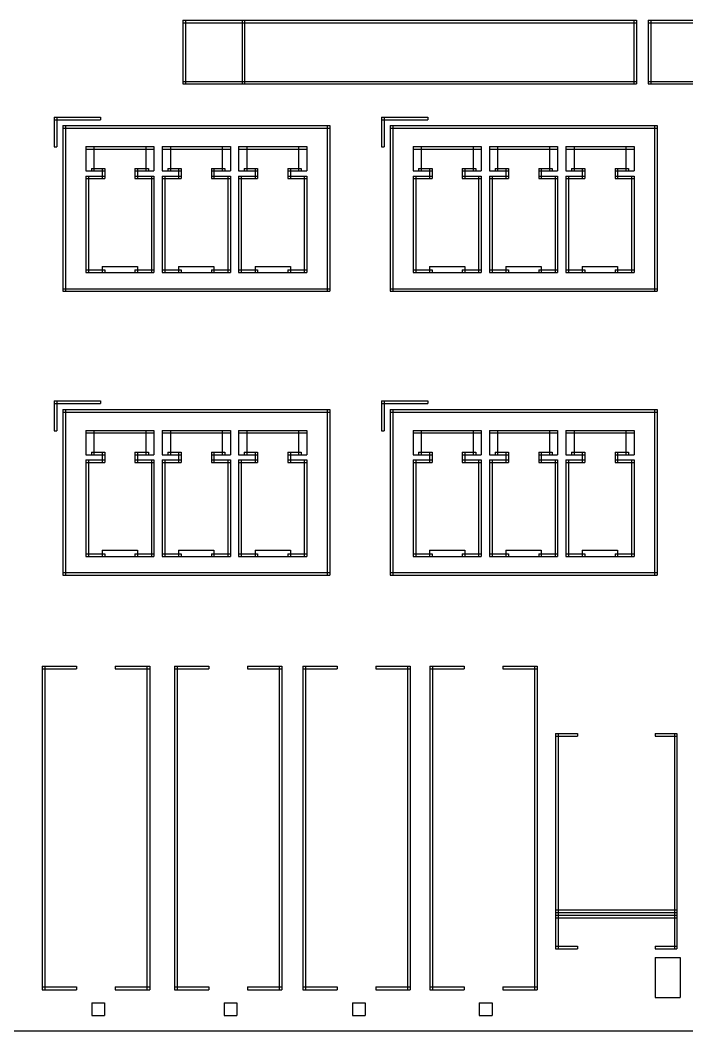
# Model space of a CAD drawing. Header units: metres. Extents: x 0 to 5834, y -4040 to 50.
# Drawn here: x 2919 to 4121, y -4040 to -2218 of the extents above; entities that cross this region are included whole.
import ezdxf

# ---------------------------------------------------------------- set-up
doc = ezdxf.new("R2010")
doc.units = ezdxf.units.M

msp = doc.modelspace()

# ---------------------------------------------------------------- linework, layer by layer
msp.add_line((0, -4039.968504), (5833.913386, -4039.968504))
at = {"layer": '1'}
for p, q in [((3212.267717, -2217.637795), (4030.377953, -2217.637795)), ((3212.267717, -2217.637795), (3212.267717, -2222.362205)), ((3212.267717, -2217.637795), (3216.992126, -2217.637795)), ((3212.267717, -2217.637795), (3212.267717, -2332.598425)), ((3212.267717, -2222.362205), (4030.377953, -2222.362205)), ((3216.992126, -2217.637795), (3216.992126, -2332.598425)), ((3318.96063, -2217.637795), (3323.685039, -2217.637795)), ((3318.96063, -2217.637795), (3318.96063, -2332.598425)), ((3323.685039, -2217.637795), (3323.685039, -2332.598425)), ((4025.653543, -2217.637795), (4030.377953, -2217.637795)), ((4025.653543, -2217.637795), (4025.653543, -2332.598425)), ((4030.377953, -2217.637795), (4030.377953, -2332.598425)), ((4030.377953, -2217.637795), (4030.377953, -2222.362205)), ((4051.889764, -2217.637795), (4056.614173, -2217.637795)), ((4051.889764, -2217.637795), (4051.889764, -2332.598425)), ((4051.889764, -2217.637795), (4870, -2217.637795)), ((4051.889764, -2217.637795), (4051.889764, -2222.362205)), ((4051.889764, -2222.362205), (4870, -2222.362205)), ((4056.614173, -2217.637795), (4056.614173, -2332.598425)), ((3212.267717, -2327.874016), (4030.377953, -2327.874016)), ((3212.267717, -2327.874016), (3212.267717, -2332.598425)), ((4030.377953, -2327.874016), (4030.377953, -2332.598425)), ((4051.889764, -2327.874016), (4870, -2327.874016)), ((4051.889764, -2327.874016), (4051.889764, -2332.598425)), ((3212.267717, -2332.598425), (4030.377953, -2332.598425)), ((3212.267717, -2332.598425), (3216.992126, -2332.598425)), ((3318.96063, -2332.598425), (3323.685039, -2332.598425)), ((4025.653543, -2332.598425), (4030.377953, -2332.598425)), ((4051.889764, -2332.598425), (4870, -2332.598425)), ((4051.889764, -2332.598425), (4056.614173, -2332.598425)), ((2980.133858, -2392.299213), (3063.598425, -2392.299213)), ((2980.133858, -2392.299213), (2980.133858, -2397.023622)), ((2980.133858, -2392.299213), (2984.858268, -2392.299213)), ((2980.133858, -2392.299213), (2980.133858, -2446.23622)), ((2980.133858, -2397.023622), (3063.598425, -2397.023622)), ((2984.858268, -2392.299213), (2984.858268, -2446.23622)), ((3063.598425, -2392.299213), (3063.598425, -2397.023622)), ((3570.685039, -2392.299213), (3575.409449, -2392.299213)), ((3570.685039, -2392.299213), (3570.685039, -2446.23622)), ((3570.685039, -2392.299213), (3654.149606, -2392.299213)), ((3570.685039, -2392.299213), (3570.685039, -2397.023622)), ((3570.685039, -2397.023622), (3654.149606, -2397.023622)), ((3575.409449, -2392.299213), (3575.409449, -2446.23622)), ((3654.149606, -2392.299213), (3654.149606, -2397.023622)), ((2995.488189, -2407.653543), (3477.377953, -2407.653543)), ((2995.488189, -2407.653543), (2995.488189, -2412.377953)), ((2995.488189, -2407.653543), (3000.212598, -2407.653543)), ((2995.488189, -2407.653543), (2995.488189, -2706.472441)), ((2995.488189, -2412.377953), (3477.377953, -2412.377953)), ((3000.212598, -2407.653543), (3000.212598, -2706.472441)), ((3472.653543, -2407.653543), (3477.377953, -2407.653543)), ((3472.653543, -2407.653543), (3472.653543, -2706.472441)), ((3477.377953, -2407.653543), (3477.377953, -2706.472441)), ((3477.377953, -2407.653543), (3477.377953, -2412.377953)), ((3586.03937, -2407.653543), (4067.929134, -2407.653543)), ((3586.03937, -2407.653543), (3586.03937, -2412.377953)), ((3586.03937, -2407.653543), (3590.76378, -2407.653543)), ((3586.03937, -2407.653543), (3586.03937, -2706.472441)), ((3586.03937, -2412.377953), (4067.929134, -2412.377953)), ((3590.76378, -2407.653543), (3590.76378, -2706.472441)), ((4063.204724, -2407.653543), (4067.929134, -2407.653543)), ((4063.204724, -2407.653543), (4063.204724, -2706.472441)), ((4067.929134, -2407.653543), (4067.929134, -2412.377953)), ((4067.929134, -2407.653543), (4067.929134, -2706.472441)), ((2980.133858, -2446.23622), (2984.858268, -2446.23622)), ((3037.220472, -2445.448819), (3051.787402, -2445.448819)), ((3037.220472, -2445.448819), (3037.220472, -2489.543307)), ((3037.220472, -2445.448819), (3160.055118, -2445.448819)), ((3037.220472, -2445.448819), (3037.220472, -2450.173228)), ((3037.220472, -2450.173228), (3160.055118, -2450.173228)), ((3051.787402, -2445.448819), (3051.787402, -2489.543307)), ((3145.488189, -2445.448819), (3160.055118, -2445.448819)), ((3145.488189, -2445.448819), (3145.488189, -2489.543307)), ((3160.055118, -2445.448819), (3160.055118, -2489.543307)), ((3160.055118, -2445.448819), (3160.055118, -2450.173228)), ((3175.015748, -2445.448819), (3189.582677, -2445.448819)), ((3175.015748, -2445.448819), (3175.015748, -2489.543307)), ((3175.015748, -2445.448819), (3297.850394, -2445.448819)), ((3175.015748, -2445.448819), (3175.015748, -2450.173228)), ((3175.015748, -2450.173228), (3297.850394, -2450.173228)), ((3189.582677, -2445.448819), (3189.582677, -2489.543307)), ((3283.283465, -2445.448819), (3297.850394, -2445.448819)), ((3283.283465, -2445.448819), (3283.283465, -2489.543307)), ((3297.850394, -2445.448819), (3297.850394, -2450.173228)), ((3297.850394, -2445.448819), (3297.850394, -2489.543307)), ((3312.811024, -2445.448819), (3327.377953, -2445.448819)), ((3312.811024, -2445.448819), (3312.811024, -2489.543307)), ((3312.811024, -2445.448819), (3435.645669, -2445.448819)), ((3312.811024, -2445.448819), (3312.811024, -2450.173228)), ((3312.811024, -2450.173228), (3435.645669, -2450.173228)), ((3327.377953, -2445.448819), (3327.377953, -2489.543307)), ((3421.07874, -2445.448819), (3435.645669, -2445.448819)), ((3421.07874, -2445.448819), (3421.07874, -2489.543307)), ((3435.645669, -2445.448819), (3435.645669, -2489.543307)), ((3435.645669, -2445.448819), (3435.645669, -2450.173228)), ((3570.685039, -2446.23622), (3575.409449, -2446.23622)), ((3627.771654, -2445.448819), (3750.606299, -2445.448819)), ((3627.771654, -2445.448819), (3627.771654, -2450.173228)), ((3627.771654, -2445.448819), (3642.338583, -2445.448819)), ((3627.771654, -2445.448819), (3627.771654, -2489.543307)), ((3627.771654, -2450.173228), (3750.606299, -2450.173228)), ((3642.338583, -2445.448819), (3642.338583, -2489.543307)), ((3736.03937, -2445.448819), (3750.606299, -2445.448819)), ((3736.03937, -2445.448819), (3736.03937, -2489.543307)), ((3750.606299, -2445.448819), (3750.606299, -2450.173228)), ((3750.606299, -2445.448819), (3750.606299, -2489.543307)), ((3765.566929, -2445.448819), (3780.133858, -2445.448819)), ((3765.566929, -2445.448819), (3765.566929, -2489.543307)), ((3765.566929, -2445.448819), (3888.401575, -2445.448819)), ((3765.566929, -2445.448819), (3765.566929, -2450.173228)), ((3765.566929, -2450.173228), (3888.401575, -2450.173228)), ((3780.133858, -2445.448819), (3780.133858, -2489.543307)), ((3873.834646, -2445.448819), (3888.401575, -2445.448819)), ((3873.834646, -2445.448819), (3873.834646, -2489.543307)), ((3888.401575, -2445.448819), (3888.401575, -2489.543307)), ((3888.401575, -2445.448819), (3888.401575, -2450.173228)), ((3903.362205, -2445.448819), (4026.19685, -2445.448819)), ((3903.362205, -2445.448819), (3903.362205, -2450.173228)), ((3903.362205, -2445.448819), (3917.929134, -2445.448819)), ((3903.362205, -2445.448819), (3903.362205, -2489.543307)), ((3903.362205, -2450.173228), (4026.19685, -2450.173228)), ((3917.929134, -2445.448819), (3917.929134, -2489.543307)), ((4011.629921, -2445.448819), (4026.19685, -2445.448819)), ((4011.629921, -2445.448819), (4011.629921, -2489.543307)), ((4026.19685, -2445.448819), (4026.19685, -2450.173228)), ((4026.19685, -2445.448819), (4026.19685, -2489.543307)), ((3037.220472, -2489.543307), (3051.787402, -2489.543307)), ((3047.062992, -2484.818898), (3071.472441, -2484.818898)), ((3047.062992, -2484.818898), (3047.062992, -2489.543307)), ((3047.062992, -2489.543307), (3071.472441, -2489.543307)), ((3066.748031, -2484.818898), (3071.472441, -2484.818898)), ((3066.748031, -2484.818898), (3066.748031, -2503.322835)), ((3071.472441, -2484.818898), (3071.472441, -2489.543307)), ((3071.472441, -2484.818898), (3071.472441, -2503.322835)), ((3125.80315, -2484.818898), (3130.527559, -2484.818898)), ((3125.80315, -2484.818898), (3125.80315, -2503.322835)), ((3125.80315, -2484.818898), (3150.212598, -2484.818898)), ((3125.80315, -2484.818898), (3125.80315, -2489.543307)), ((3125.80315, -2489.543307), (3150.212598, -2489.543307)), ((3130.527559, -2484.818898), (3130.527559, -2503.322835)), ((3145.488189, -2489.543307), (3160.055118, -2489.543307)), ((3150.212598, -2484.818898), (3150.212598, -2489.543307)), ((3175.015748, -2489.543307), (3189.582677, -2489.543307)), ((3184.858268, -2484.818898), (3209.267717, -2484.818898)), ((3184.858268, -2484.818898), (3184.858268, -2489.543307)), ((3184.858268, -2489.543307), (3209.267717, -2489.543307)), ((3204.543307, -2484.818898), (3209.267717, -2484.818898)), ((3204.543307, -2484.818898), (3204.543307, -2503.322835)), ((3209.267717, -2484.818898), (3209.267717, -2489.543307)), ((3209.267717, -2484.818898), (3209.267717, -2503.322835)), ((3263.598425, -2484.818898), (3288.007874, -2484.818898)), ((3263.598425, -2484.818898), (3263.598425, -2489.543307)), ((3263.598425, -2484.818898), (3268.322835, -2484.818898)), ((3263.598425, -2484.818898), (3263.598425, -2503.322835)), ((3263.598425, -2489.543307), (3288.007874, -2489.543307)), ((3268.322835, -2484.818898), (3268.322835, -2503.322835)), ((3283.283465, -2489.543307), (3297.850394, -2489.543307)), ((3288.007874, -2484.818898), (3288.007874, -2489.543307)), ((3312.811024, -2489.543307), (3327.377953, -2489.543307)), ((3322.653543, -2484.818898), (3347.062992, -2484.818898)), ((3322.653543, -2484.818898), (3322.653543, -2489.543307)), ((3322.653543, -2489.543307), (3347.062992, -2489.543307)), ((3342.338583, -2484.818898), (3347.062992, -2484.818898)), ((3342.338583, -2484.818898), (3342.338583, -2503.322835)), ((3347.062992, -2484.818898), (3347.062992, -2503.322835)), ((3347.062992, -2484.818898), (3347.062992, -2489.543307)), ((3401.393701, -2484.818898), (3406.11811, -2484.818898)), ((3401.393701, -2484.818898), (3401.393701, -2503.322835)), ((3401.393701, -2484.818898), (3425.80315, -2484.818898)), ((3401.393701, -2484.818898), (3401.393701, -2489.543307)), ((3401.393701, -2489.543307), (3425.80315, -2489.543307)), ((3406.11811, -2484.818898), (3406.11811, -2503.322835)), ((3421.07874, -2489.543307), (3435.645669, -2489.543307)), ((3425.80315, -2484.818898), (3425.80315, -2489.543307)), ((3627.771654, -2489.543307), (3642.338583, -2489.543307)), ((3637.614173, -2484.818898), (3662.023622, -2484.818898)), ((3637.614173, -2484.818898), (3637.614173, -2489.543307)), ((3637.614173, -2489.543307), (3662.023622, -2489.543307)), ((3657.299213, -2484.818898), (3662.023622, -2484.818898)), ((3657.299213, -2484.818898), (3657.299213, -2503.322835)), ((3662.023622, -2484.818898), (3662.023622, -2503.322835)), ((3662.023622, -2484.818898), (3662.023622, -2489.543307)), ((3716.354331, -2484.818898), (3721.07874, -2484.818898)), ((3716.354331, -2484.818898), (3716.354331, -2503.322835)), ((3716.354331, -2484.818898), (3740.76378, -2484.818898)), ((3716.354331, -2484.818898), (3716.354331, -2489.543307)), ((3716.354331, -2489.543307), (3740.76378, -2489.543307)), ((3721.07874, -2484.818898), (3721.07874, -2503.322835)), ((3736.03937, -2489.543307), (3750.606299, -2489.543307)), ((3740.76378, -2484.818898), (3740.76378, -2489.543307)), ((3765.566929, -2489.543307), (3780.133858, -2489.543307)), ((3775.409449, -2484.818898), (3799.818898, -2484.818898)), ((3775.409449, -2484.818898), (3775.409449, -2489.543307)), ((3775.409449, -2489.543307), (3799.818898, -2489.543307)), ((3795.094488, -2484.818898), (3799.818898, -2484.818898)), ((3795.094488, -2484.818898), (3795.094488, -2503.322835)), ((3799.818898, -2484.818898), (3799.818898, -2489.543307)), ((3799.818898, -2484.818898), (3799.818898, -2503.322835)), ((3854.149606, -2484.818898), (3878.559055, -2484.818898)), ((3854.149606, -2484.818898), (3854.149606, -2489.543307)), ((3854.149606, -2484.818898), (3858.874016, -2484.818898)), ((3854.149606, -2484.818898), (3854.149606, -2503.322835)), ((3854.149606, -2489.543307), (3878.559055, -2489.543307)), ((3858.874016, -2484.818898), (3858.874016, -2503.322835)), ((3873.834646, -2489.543307), (3888.401575, -2489.543307)), ((3878.559055, -2484.818898), (3878.559055, -2489.543307)), ((3903.362205, -2489.543307), (3917.929134, -2489.543307)), ((3913.204724, -2484.818898), (3937.614173, -2484.818898)), ((3913.204724, -2484.818898), (3913.204724, -2489.543307)), ((3913.204724, -2489.543307), (3937.614173, -2489.543307)), ((3932.889764, -2484.818898), (3937.614173, -2484.818898)), ((3932.889764, -2484.818898), (3932.889764, -2503.322835)), ((3937.614173, -2484.818898), (3937.614173, -2489.543307)), ((3937.614173, -2484.818898), (3937.614173, -2503.322835)), ((3991.944882, -2484.818898), (3996.669291, -2484.818898)), ((3991.944882, -2484.818898), (3991.944882, -2503.322835)), ((3991.944882, -2484.818898), (4016.354331, -2484.818898)), ((3991.944882, -2484.818898), (3991.944882, -2489.543307)), ((3991.944882, -2489.543307), (4016.354331, -2489.543307)), ((3996.669291, -2484.818898), (3996.669291, -2503.322835)), ((4011.629921, -2489.543307), (4026.19685, -2489.543307)), ((4016.354331, -2484.818898), (4016.354331, -2489.543307)), ((3037.220472, -2498.598425), (3041.944882, -2498.598425)), ((3037.220472, -2498.598425), (3037.220472, -2672.614173)), ((3037.220472, -2498.598425), (3071.472441, -2498.598425)), ((3037.220472, -2498.598425), (3037.220472, -2503.322835)), ((3037.220472, -2503.322835), (3071.472441, -2503.322835)), ((3041.944882, -2498.598425), (3041.944882, -2672.614173)), ((3066.748031, -2503.322835), (3071.472441, -2503.322835)), ((3071.472441, -2498.598425), (3071.472441, -2503.322835)), ((3125.80315, -2498.598425), (3160.055118, -2498.598425)), ((3125.80315, -2498.598425), (3125.80315, -2503.322835)), ((3125.80315, -2503.322835), (3130.527559, -2503.322835)), ((3125.80315, -2503.322835), (3160.055118, -2503.322835)), ((3155.330709, -2498.598425), (3160.055118, -2498.598425)), ((3155.330709, -2498.598425), (3155.330709, -2672.614173)), ((3160.055118, -2498.598425), (3160.055118, -2503.322835)), ((3160.055118, -2498.598425), (3160.055118, -2672.614173)), ((3175.015748, -2498.598425), (3209.267717, -2498.598425)), ((3175.015748, -2498.598425), (3175.015748, -2503.322835)), ((3175.015748, -2498.598425), (3179.740157, -2498.598425)), ((3175.015748, -2498.598425), (3175.015748, -2672.614173)), ((3175.015748, -2503.322835), (3209.267717, -2503.322835)), ((3179.740157, -2498.598425), (3179.740157, -2672.614173)), ((3204.543307, -2503.322835), (3209.267717, -2503.322835)), ((3209.267717, -2498.598425), (3209.267717, -2503.322835)), ((3263.598425, -2498.598425), (3297.850394, -2498.598425)), ((3263.598425, -2498.598425), (3263.598425, -2503.322835)), ((3263.598425, -2503.322835), (3268.322835, -2503.322835)), ((3263.598425, -2503.322835), (3297.850394, -2503.322835)), ((3293.125984, -2498.598425), (3297.850394, -2498.598425)), ((3293.125984, -2498.598425), (3293.125984, -2672.614173)), ((3297.850394, -2498.598425), (3297.850394, -2672.614173)), ((3297.850394, -2498.598425), (3297.850394, -2503.322835)), ((3312.811024, -2498.598425), (3317.535433, -2498.598425)), ((3312.811024, -2498.598425), (3312.811024, -2672.614173)), ((3312.811024, -2498.598425), (3347.062992, -2498.598425)), ((3312.811024, -2498.598425), (3312.811024, -2503.322835)), ((3312.811024, -2503.322835), (3347.062992, -2503.322835)), ((3317.535433, -2498.598425), (3317.535433, -2672.614173)), ((3342.338583, -2503.322835), (3347.062992, -2503.322835)), ((3347.062992, -2498.598425), (3347.062992, -2503.322835)), ((3401.393701, -2498.598425), (3435.645669, -2498.598425)), ((3401.393701, -2498.598425), (3401.393701, -2503.322835)), ((3401.393701, -2503.322835), (3406.11811, -2503.322835)), ((3401.393701, -2503.322835), (3435.645669, -2503.322835)), ((3430.92126, -2498.598425), (3435.645669, -2498.598425)), ((3430.92126, -2498.598425), (3430.92126, -2672.614173)), ((3435.645669, -2498.598425), (3435.645669, -2672.614173)), ((3435.645669, -2498.598425), (3435.645669, -2503.322835)), ((3627.771654, -2498.598425), (3632.496063, -2498.598425)), ((3627.771654, -2498.598425), (3627.771654, -2672.614173)), ((3627.771654, -2498.598425), (3662.023622, -2498.598425)), ((3627.771654, -2498.598425), (3627.771654, -2503.322835)), ((3627.771654, -2503.322835), (3662.023622, -2503.322835)), ((3632.496063, -2498.598425), (3632.496063, -2672.614173)), ((3657.299213, -2503.322835), (3662.023622, -2503.322835)), ((3662.023622, -2498.598425), (3662.023622, -2503.322835)), ((3716.354331, -2498.598425), (3750.606299, -2498.598425)), ((3716.354331, -2498.598425), (3716.354331, -2503.322835)), ((3716.354331, -2503.322835), (3750.606299, -2503.322835)), ((3716.354331, -2503.322835), (3721.07874, -2503.322835)), ((3745.88189, -2498.598425), (3750.606299, -2498.598425)), ((3745.88189, -2498.598425), (3745.88189, -2672.614173)), ((3750.606299, -2498.598425), (3750.606299, -2503.322835)), ((3750.606299, -2498.598425), (3750.606299, -2672.614173)), ((3765.566929, -2498.598425), (3799.818898, -2498.598425)), ((3765.566929, -2498.598425), (3765.566929, -2503.322835)), ((3765.566929, -2498.598425), (3770.291339, -2498.598425)), ((3765.566929, -2498.598425), (3765.566929, -2672.614173)), ((3765.566929, -2503.322835), (3799.818898, -2503.322835)), ((3770.291339, -2498.598425), (3770.291339, -2672.614173)), ((3795.094488, -2503.322835), (3799.818898, -2503.322835)), ((3799.818898, -2498.598425), (3799.818898, -2503.322835)), ((3854.149606, -2498.598425), (3888.401575, -2498.598425)), ((3854.149606, -2498.598425), (3854.149606, -2503.322835)), ((3854.149606, -2503.322835), (3858.874016, -2503.322835)), ((3854.149606, -2503.322835), (3888.401575, -2503.322835)), ((3883.677165, -2498.598425), (3888.401575, -2498.598425)), ((3883.677165, -2498.598425), (3883.677165, -2672.614173)), ((3888.401575, -2498.598425), (3888.401575, -2672.614173)), ((3888.401575, -2498.598425), (3888.401575, -2503.322835)), ((3903.362205, -2498.598425), (3937.614173, -2498.598425)), ((3903.362205, -2498.598425), (3903.362205, -2503.322835)), ((3903.362205, -2498.598425), (3908.086614, -2498.598425)), ((3903.362205, -2498.598425), (3903.362205, -2672.614173)), ((3903.362205, -2503.322835), (3937.614173, -2503.322835)), ((3908.086614, -2498.598425), (3908.086614, -2672.614173)), ((3932.889764, -2503.322835), (3937.614173, -2503.322835)), ((3937.614173, -2498.598425), (3937.614173, -2503.322835)), ((3991.944882, -2498.598425), (4026.19685, -2498.598425)), ((3991.944882, -2498.598425), (3991.944882, -2503.322835)), ((3991.944882, -2503.322835), (3996.669291, -2503.322835)), ((3991.944882, -2503.322835), (4026.19685, -2503.322835)), ((4021.472441, -2498.598425), (4026.19685, -2498.598425)), ((4021.472441, -2498.598425), (4021.472441, -2672.614173)), ((4026.19685, -2498.598425), (4026.19685, -2503.322835)), ((4026.19685, -2498.598425), (4026.19685, -2672.614173)), ((3037.220472, -2667.889764), (3071.472441, -2667.889764)), ((3037.220472, -2667.889764), (3037.220472, -2672.614173)), ((3037.220472, -2672.614173), (3041.944882, -2672.614173)), ((3037.220472, -2672.614173), (3071.472441, -2672.614173)), ((3066.748031, -2661.665748), (3130.513661, -2661.665748)), ((3066.748031, -2661.665748), (3066.748031, -2672.614173)), ((3066.748031, -2672.614173), (3130.513661, -2672.614173)), ((3071.472441, -2667.889764), (3071.472441, -2672.614173)), ((3125.80315, -2667.889764), (3160.055118, -2667.889764)), ((3125.80315, -2667.889764), (3125.80315, -2672.614173)), ((3125.80315, -2672.614173), (3160.055118, -2672.614173)), ((3130.513661, -2661.665748), (3130.513661, -2672.614173)), ((3155.330709, -2672.614173), (3160.055118, -2672.614173)), ((3160.055118, -2667.889764), (3160.055118, -2672.614173)), ((3175.015748, -2667.889764), (3209.267717, -2667.889764)), ((3175.015748, -2667.889764), (3175.015748, -2672.614173)), ((3175.015748, -2672.614173), (3209.267717, -2672.614173)), ((3175.015748, -2672.614173), (3179.740157, -2672.614173)), ((3204.543307, -2661.665748), (3268.308937, -2661.665748)), ((3204.543307, -2661.665748), (3204.543307, -2672.614173)), ((3204.543307, -2672.614173), (3268.308937, -2672.614173)), ((3209.267717, -2667.889764), (3209.267717, -2672.614173)), ((3263.598425, -2667.889764), (3297.850394, -2667.889764)), ((3263.598425, -2667.889764), (3263.598425, -2672.614173)), ((3263.598425, -2672.614173), (3297.850394, -2672.614173)), ((3268.308937, -2661.665748), (3268.308937, -2672.614173)), ((3293.125984, -2672.614173), (3297.850394, -2672.614173)), ((3297.850394, -2667.889764), (3297.850394, -2672.614173)), ((3312.811024, -2667.889764), (3347.062992, -2667.889764)), ((3312.811024, -2667.889764), (3312.811024, -2672.614173)), ((3312.811024, -2672.614173), (3317.535433, -2672.614173)), ((3312.811024, -2672.614173), (3347.062992, -2672.614173)), ((3342.338583, -2661.665748), (3406.104213, -2661.665748)), ((3342.338583, -2661.665748), (3342.338583, -2672.614173)), ((3342.338583, -2672.614173), (3406.104213, -2672.614173)), ((3347.062992, -2667.889764), (3347.062992, -2672.614173)), ((3401.393701, -2667.889764), (3435.645669, -2667.889764)), ((3401.393701, -2667.889764), (3401.393701, -2672.614173)), ((3401.393701, -2672.614173), (3435.645669, -2672.614173)), ((3406.104213, -2661.665748), (3406.104213, -2672.614173)), ((3430.92126, -2672.614173), (3435.645669, -2672.614173)), ((3435.645669, -2667.889764), (3435.645669, -2672.614173)), ((3627.771654, -2667.889764), (3662.023622, -2667.889764)), ((3627.771654, -2667.889764), (3627.771654, -2672.614173)), ((3627.771654, -2672.614173), (3632.496063, -2672.614173)), ((3627.771654, -2672.614173), (3662.023622, -2672.614173)), ((3657.299213, -2661.665748), (3721.064843, -2661.665748)), ((3657.299213, -2661.665748), (3657.299213, -2672.614173)), ((3657.299213, -2672.614173), (3721.064843, -2672.614173)), ((3662.023622, -2667.889764), (3662.023622, -2672.614173)), ((3716.354331, -2667.889764), (3750.606299, -2667.889764)), ((3716.354331, -2667.889764), (3716.354331, -2672.614173)), ((3716.354331, -2672.614173), (3750.606299, -2672.614173)), ((3721.064843, -2661.665748), (3721.064843, -2672.614173)), ((3745.88189, -2672.614173), (3750.606299, -2672.614173)), ((3750.606299, -2667.889764), (3750.606299, -2672.614173)), ((3765.566929, -2667.889764), (3799.818898, -2667.889764)), ((3765.566929, -2667.889764), (3765.566929, -2672.614173)), ((3765.566929, -2672.614173), (3770.291339, -2672.614173)), ((3765.566929, -2672.614173), (3799.818898, -2672.614173)), ((3795.094488, -2661.665748), (3858.860118, -2661.665748)), ((3795.094488, -2661.665748), (3795.094488, -2672.614173)), ((3795.094488, -2672.614173), (3858.860118, -2672.614173)), ((3799.818898, -2667.889764), (3799.818898, -2672.614173)), ((3854.149606, -2667.889764), (3888.401575, -2667.889764)), ((3854.149606, -2667.889764), (3854.149606, -2672.614173)), ((3854.149606, -2672.614173), (3888.401575, -2672.614173)), ((3858.860118, -2661.665748), (3858.860118, -2672.614173)), ((3883.677165, -2672.614173), (3888.401575, -2672.614173)), ((3888.401575, -2667.889764), (3888.401575, -2672.614173)), ((3903.362205, -2667.889764), (3937.614173, -2667.889764)), ((3903.362205, -2667.889764), (3903.362205, -2672.614173)), ((3903.362205, -2672.614173), (3937.614173, -2672.614173)), ((3903.362205, -2672.614173), (3908.086614, -2672.614173)), ((3932.889764, -2661.665748), (3996.655394, -2661.665748)), ((3932.889764, -2661.665748), (3932.889764, -2672.614173)), ((3932.889764, -2672.614173), (3996.655394, -2672.614173)), ((3937.614173, -2667.889764), (3937.614173, -2672.614173)), ((3991.944882, -2667.889764), (4026.19685, -2667.889764)), ((3991.944882, -2667.889764), (3991.944882, -2672.614173)), ((3991.944882, -2672.614173), (4026.19685, -2672.614173)), ((3996.655394, -2661.665748), (3996.655394, -2672.614173)), ((4021.472441, -2672.614173), (4026.19685, -2672.614173)), ((4026.19685, -2667.889764), (4026.19685, -2672.614173)), ((2995.488189, -2701.748031), (3477.377953, -2701.748031)), ((2995.488189, -2701.748031), (2995.488189, -2706.472441)), ((2995.488189, -2706.472441), (3477.377953, -2706.472441)), ((2995.488189, -2706.472441), (3000.212598, -2706.472441)), ((3472.653543, -2706.472441), (3477.377953, -2706.472441)), ((3477.377953, -2701.748031), (3477.377953, -2706.472441)), ((3586.03937, -2701.748031), (4067.929134, -2701.748031)), ((3586.03937, -2701.748031), (3586.03937, -2706.472441)), ((3586.03937, -2706.472441), (4067.929134, -2706.472441)), ((3586.03937, -2706.472441), (3590.76378, -2706.472441)), ((4063.204724, -2706.472441), (4067.929134, -2706.472441)), ((4067.929134, -2701.748031), (4067.929134, -2706.472441)), ((2980.133858, -2904.110236), (2984.858268, -2904.110236)), ((2980.133858, -2904.110236), (2980.133858, -2958.047244)), ((2980.133858, -2904.110236), (3063.598425, -2904.110236)), ((2980.133858, -2904.110236), (2980.133858, -2908.834646)), ((2980.133858, -2908.834646), (3063.598425, -2908.834646)), ((2984.858268, -2904.110236), (2984.858268, -2958.047244)), ((3063.598425, -2904.110236), (3063.598425, -2908.834646)), ((3570.685039, -2904.110236), (3654.149606, -2904.110236)), ((3570.685039, -2904.110236), (3570.685039, -2908.834646)), ((3570.685039, -2904.110236), (3575.409449, -2904.110236)), ((3570.685039, -2904.110236), (3570.685039, -2958.047244)), ((3570.685039, -2908.834646), (3654.149606, -2908.834646)), ((3575.409449, -2904.110236), (3575.409449, -2958.047244)), ((3654.149606, -2904.110236), (3654.149606, -2908.834646)), ((2995.488189, -2919.464567), (3000.212598, -2919.464567)), ((2995.488189, -2919.464567), (2995.488189, -3218.283465)), ((2995.488189, -2919.464567), (3477.377953, -2919.464567)), ((2995.488189, -2919.464567), (2995.488189, -2924.188976)), ((2995.488189, -2924.188976), (3477.377953, -2924.188976)), ((3000.212598, -2919.464567), (3000.212598, -3218.283465)), ((3472.653543, -2919.464567), (3477.377953, -2919.464567)), ((3472.653543, -2919.464567), (3472.653543, -3218.283465)), ((3477.377953, -2919.464567), (3477.377953, -2924.188976)), ((3477.377953, -2919.464567), (3477.377953, -3218.283465)), ((3586.03937, -2919.464567), (3590.76378, -2919.464567)), ((3586.03937, -2919.464567), (3586.03937, -3218.283465)), ((3586.03937, -2919.464567), (4067.929134, -2919.464567)), ((3586.03937, -2919.464567), (3586.03937, -2924.188976)), ((3586.03937, -2924.188976), (4067.929134, -2924.188976)), ((3590.76378, -2919.464567), (3590.76378, -3218.283465)), ((4063.204724, -2919.464567), (4067.929134, -2919.464567)), ((4063.204724, -2919.464567), (4063.204724, -3218.283465)), ((4067.929134, -2919.464567), (4067.929134, -2924.188976)), ((4067.929134, -2919.464567), (4067.929134, -3218.283465)), ((2980.133858, -2958.047244), (2984.858268, -2958.047244)), ((3037.220472, -2957.259843), (3160.055118, -2957.259843)), ((3037.220472, -2957.259843), (3037.220472, -2961.984252)), ((3037.220472, -2957.259843), (3051.787402, -2957.259843)), ((3037.220472, -2957.259843), (3037.220472, -3001.354331)), ((3037.220472, -2961.984252), (3160.055118, -2961.984252)), ((3051.787402, -2957.259843), (3051.787402, -3001.354331)), ((3145.488189, -2957.259843), (3160.055118, -2957.259843)), ((3145.488189, -2957.259843), (3145.488189, -3001.354331)), ((3160.055118, -2957.259843), (3160.055118, -2961.984252)), ((3160.055118, -2957.259843), (3160.055118, -3001.354331)), ((3175.015748, -2957.259843), (3297.850394, -2957.259843)), ((3175.015748, -2957.259843), (3175.015748, -2961.984252)), ((3175.015748, -2957.259843), (3189.582677, -2957.259843)), ((3175.015748, -2957.259843), (3175.015748, -3001.354331)), ((3175.015748, -2961.984252), (3297.850394, -2961.984252)), ((3189.582677, -2957.259843), (3189.582677, -3001.354331)), ((3283.283465, -2957.259843), (3297.850394, -2957.259843)), ((3283.283465, -2957.259843), (3283.283465, -3001.354331)), ((3297.850394, -2957.259843), (3297.850394, -3001.354331)), ((3297.850394, -2957.259843), (3297.850394, -2961.984252)), ((3312.811024, -2957.259843), (3327.377953, -2957.259843)), ((3312.811024, -2957.259843), (3312.811024, -3001.354331)), ((3312.811024, -2957.259843), (3435.645669, -2957.259843)), ((3312.811024, -2957.259843), (3312.811024, -2961.984252)), ((3312.811024, -2961.984252), (3435.645669, -2961.984252)), ((3327.377953, -2957.259843), (3327.377953, -3001.354331)), ((3421.07874, -2957.259843), (3435.645669, -2957.259843)), ((3421.07874, -2957.259843), (3421.07874, -3001.354331)), ((3435.645669, -2957.259843), (3435.645669, -3001.354331)), ((3435.645669, -2957.259843), (3435.645669, -2961.984252)), ((3570.685039, -2958.047244), (3575.409449, -2958.047244)), ((3627.771654, -2957.259843), (3642.338583, -2957.259843)), ((3627.771654, -2957.259843), (3627.771654, -3001.354331)), ((3627.771654, -2957.259843), (3750.606299, -2957.259843)), ((3627.771654, -2957.259843), (3627.771654, -2961.984252)), ((3627.771654, -2961.984252), (3750.606299, -2961.984252)), ((3642.338583, -2957.259843), (3642.338583, -3001.354331)), ((3736.03937, -2957.259843), (3750.606299, -2957.259843)), ((3736.03937, -2957.259843), (3736.03937, -3001.354331)), ((3750.606299, -2957.259843), (3750.606299, -2961.984252)), ((3750.606299, -2957.259843), (3750.606299, -3001.354331)), ((3765.566929, -2957.259843), (3780.133858, -2957.259843)), ((3765.566929, -2957.259843), (3765.566929, -3001.354331)), ((3765.566929, -2957.259843), (3888.401575, -2957.259843)), ((3765.566929, -2957.259843), (3765.566929, -2961.984252)), ((3765.566929, -2961.984252), (3888.401575, -2961.984252)), ((3780.133858, -2957.259843), (3780.133858, -3001.354331)), ((3873.834646, -2957.259843), (3888.401575, -2957.259843)), ((3873.834646, -2957.259843), (3873.834646, -3001.354331)), ((3888.401575, -2957.259843), (3888.401575, -3001.354331)), ((3888.401575, -2957.259843), (3888.401575, -2961.984252)), ((3903.362205, -2957.259843), (4026.19685, -2957.259843)), ((3903.362205, -2957.259843), (3903.362205, -2961.984252)), ((3903.362205, -2957.259843), (3917.929134, -2957.259843)), ((3903.362205, -2957.259843), (3903.362205, -3001.354331)), ((3903.362205, -2961.984252), (4026.19685, -2961.984252)), ((3917.929134, -2957.259843), (3917.929134, -3001.354331)), ((4011.629921, -2957.259843), (4026.19685, -2957.259843)), ((4011.629921, -2957.259843), (4011.629921, -3001.354331)), ((4026.19685, -2957.259843), (4026.19685, -3001.354331)), ((4026.19685, -2957.259843), (4026.19685, -2961.984252)), ((3037.220472, -3001.354331), (3051.787402, -3001.354331)), ((3047.062992, -2996.629921), (3071.472441, -2996.629921)), ((3047.062992, -2996.629921), (3047.062992, -3001.354331)), ((3047.062992, -3001.354331), (3071.472441, -3001.354331)), ((3066.748031, -2996.629921), (3071.472441, -2996.629921)), ((3066.748031, -2996.629921), (3066.748031, -3015.133858)), ((3071.472441, -2996.629921), (3071.472441, -3015.133858)), ((3071.472441, -2996.629921), (3071.472441, -3001.354331)), ((3125.80315, -2996.629921), (3150.212598, -2996.629921)), ((3125.80315, -2996.629921), (3125.80315, -3001.354331)), ((3125.80315, -2996.629921), (3130.527559, -2996.629921)), ((3125.80315, -2996.629921), (3125.80315, -3015.133858)), ((3125.80315, -3001.354331), (3150.212598, -3001.354331)), ((3130.527559, -2996.629921), (3130.527559, -3015.133858)), ((3145.488189, -3001.354331), (3160.055118, -3001.354331)), ((3150.212598, -2996.629921), (3150.212598, -3001.354331)), ((3175.015748, -3001.354331), (3189.582677, -3001.354331)), ((3184.858268, -2996.629921), (3209.267717, -2996.629921)), ((3184.858268, -2996.629921), (3184.858268, -3001.354331)), ((3184.858268, -3001.354331), (3209.267717, -3001.354331)), ((3204.543307, -2996.629921), (3209.267717, -2996.629921)), ((3204.543307, -2996.629921), (3204.543307, -3015.133858)), ((3209.267717, -2996.629921), (3209.267717, -3015.133858)), ((3209.267717, -2996.629921), (3209.267717, -3001.354331)), ((3263.598425, -2996.629921), (3268.322835, -2996.629921)), ((3263.598425, -2996.629921), (3263.598425, -3015.133858)), ((3263.598425, -2996.629921), (3288.007874, -2996.629921)), ((3263.598425, -2996.629921), (3263.598425, -3001.354331)), ((3263.598425, -3001.354331), (3288.007874, -3001.354331)), ((3268.322835, -2996.629921), (3268.322835, -3015.133858)), ((3283.283465, -3001.354331), (3297.850394, -3001.354331)), ((3288.007874, -2996.629921), (3288.007874, -3001.354331)), ((3312.811024, -3001.354331), (3327.377953, -3001.354331)), ((3322.653543, -2996.629921), (3347.062992, -2996.629921)), ((3322.653543, -2996.629921), (3322.653543, -3001.354331)), ((3322.653543, -3001.354331), (3347.062992, -3001.354331)), ((3342.338583, -2996.629921), (3347.062992, -2996.629921)), ((3342.338583, -2996.629921), (3342.338583, -3015.133858)), ((3347.062992, -2996.629921), (3347.062992, -3001.354331)), ((3347.062992, -2996.629921), (3347.062992, -3015.133858)), ((3401.393701, -2996.629921), (3406.11811, -2996.629921)), ((3401.393701, -2996.629921), (3401.393701, -3015.133858)), ((3401.393701, -2996.629921), (3425.80315, -2996.629921)), ((3401.393701, -2996.629921), (3401.393701, -3001.354331)), ((3401.393701, -3001.354331), (3425.80315, -3001.354331)), ((3406.11811, -2996.629921), (3406.11811, -3015.133858)), ((3421.07874, -3001.354331), (3435.645669, -3001.354331)), ((3425.80315, -2996.629921), (3425.80315, -3001.354331)), ((3627.771654, -3001.354331), (3642.338583, -3001.354331)), ((3637.614173, -2996.629921), (3662.023622, -2996.629921)), ((3637.614173, -2996.629921), (3637.614173, -3001.354331)), ((3637.614173, -3001.354331), (3662.023622, -3001.354331)), ((3657.299213, -2996.629921), (3662.023622, -2996.629921)), ((3657.299213, -2996.629921), (3657.299213, -3015.133858)), ((3662.023622, -2996.629921), (3662.023622, -3001.354331)), ((3662.023622, -2996.629921), (3662.023622, -3015.133858)), ((3716.354331, -2996.629921), (3740.76378, -2996.629921)), ((3716.354331, -2996.629921), (3716.354331, -3001.354331)), ((3716.354331, -2996.629921), (3721.07874, -2996.629921)), ((3716.354331, -2996.629921), (3716.354331, -3015.133858)), ((3716.354331, -3001.354331), (3740.76378, -3001.354331)), ((3721.07874, -2996.629921), (3721.07874, -3015.133858)), ((3736.03937, -3001.354331), (3750.606299, -3001.354331)), ((3740.76378, -2996.629921), (3740.76378, -3001.354331)), ((3765.566929, -3001.354331), (3780.133858, -3001.354331)), ((3775.409449, -2996.629921), (3799.818898, -2996.629921)), ((3775.409449, -2996.629921), (3775.409449, -3001.354331)), ((3775.409449, -3001.354331), (3799.818898, -3001.354331)), ((3795.094488, -2996.629921), (3799.818898, -2996.629921)), ((3795.094488, -2996.629921), (3795.094488, -3015.133858)), ((3799.818898, -2996.629921), (3799.818898, -3001.354331)), ((3799.818898, -2996.629921), (3799.818898, -3015.133858)), ((3854.149606, -2996.629921), (3858.874016, -2996.629921)), ((3854.149606, -2996.629921), (3854.149606, -3015.133858)), ((3854.149606, -2996.629921), (3878.559055, -2996.629921)), ((3854.149606, -2996.629921), (3854.149606, -3001.354331)), ((3854.149606, -3001.354331), (3878.559055, -3001.354331)), ((3858.874016, -2996.629921), (3858.874016, -3015.133858)), ((3873.834646, -3001.354331), (3888.401575, -3001.354331)), ((3878.559055, -2996.629921), (3878.559055, -3001.354331)), ((3903.362205, -3001.354331), (3917.929134, -3001.354331)), ((3913.204724, -2996.629921), (3937.614173, -2996.629921)), ((3913.204724, -2996.629921), (3913.204724, -3001.354331)), ((3913.204724, -3001.354331), (3937.614173, -3001.354331)), ((3932.889764, -2996.629921), (3937.614173, -2996.629921)), ((3932.889764, -2996.629921), (3932.889764, -3015.133858)), ((3937.614173, -2996.629921), (3937.614173, -3015.133858)), ((3937.614173, -2996.629921), (3937.614173, -3001.354331)), ((3991.944882, -2996.629921), (3996.669291, -2996.629921)), ((3991.944882, -2996.629921), (3991.944882, -3015.133858)), ((3991.944882, -2996.629921), (4016.354331, -2996.629921)), ((3991.944882, -2996.629921), (3991.944882, -3001.354331)), ((3991.944882, -3001.354331), (4016.354331, -3001.354331)), ((3996.669291, -2996.629921), (3996.669291, -3015.133858)), ((4011.629921, -3001.354331), (4026.19685, -3001.354331)), ((4016.354331, -2996.629921), (4016.354331, -3001.354331)), ((3037.220472, -3010.409449), (3041.944882, -3010.409449)), ((3037.220472, -3010.409449), (3037.220472, -3184.425197)), ((3037.220472, -3010.409449), (3071.472441, -3010.409449)), ((3037.220472, -3010.409449), (3037.220472, -3015.133858)), ((3037.220472, -3015.133858), (3071.472441, -3015.133858)), ((3041.944882, -3010.409449), (3041.944882, -3184.425197)), ((3066.748031, -3015.133858), (3071.472441, -3015.133858)), ((3071.472441, -3010.409449), (3071.472441, -3015.133858)), ((3125.80315, -3010.409449), (3160.055118, -3010.409449)), ((3125.80315, -3010.409449), (3125.80315, -3015.133858)), ((3125.80315, -3015.133858), (3160.055118, -3015.133858)), ((3125.80315, -3015.133858), (3130.527559, -3015.133858)), ((3155.330709, -3010.409449), (3160.055118, -3010.409449)), ((3155.330709, -3010.409449), (3155.330709, -3184.425197)), ((3160.055118, -3010.409449), (3160.055118, -3015.133858)), ((3160.055118, -3010.409449), (3160.055118, -3184.425197)), ((3175.015748, -3010.409449), (3179.740157, -3010.409449)), ((3175.015748, -3010.409449), (3175.015748, -3184.425197)), ((3175.015748, -3010.409449), (3209.267717, -3010.409449)), ((3175.015748, -3010.409449), (3175.015748, -3015.133858)), ((3175.015748, -3015.133858), (3209.267717, -3015.133858)), ((3179.740157, -3010.409449), (3179.740157, -3184.425197)), ((3204.543307, -3015.133858), (3209.267717, -3015.133858)), ((3209.267717, -3010.409449), (3209.267717, -3015.133858)), ((3263.598425, -3010.409449), (3297.850394, -3010.409449)), ((3263.598425, -3010.409449), (3263.598425, -3015.133858)), ((3263.598425, -3015.133858), (3268.322835, -3015.133858)), ((3263.598425, -3015.133858), (3297.850394, -3015.133858)), ((3293.125984, -3010.409449), (3297.850394, -3010.409449)), ((3293.125984, -3010.409449), (3293.125984, -3184.425197)), ((3297.850394, -3010.409449), (3297.850394, -3184.425197)), ((3297.850394, -3010.409449), (3297.850394, -3015.133858)), ((3312.811024, -3010.409449), (3347.062992, -3010.409449)), ((3312.811024, -3010.409449), (3312.811024, -3015.133858)), ((3312.811024, -3010.409449), (3317.535433, -3010.409449)), ((3312.811024, -3010.409449), (3312.811024, -3184.425197)), ((3312.811024, -3015.133858), (3347.062992, -3015.133858)), ((3317.535433, -3010.409449), (3317.535433, -3184.425197)), ((3342.338583, -3015.133858), (3347.062992, -3015.133858)), ((3347.062992, -3010.409449), (3347.062992, -3015.133858)), ((3401.393701, -3010.409449), (3435.645669, -3010.409449)), ((3401.393701, -3010.409449), (3401.393701, -3015.133858)), ((3401.393701, -3015.133858), (3406.11811, -3015.133858)), ((3401.393701, -3015.133858), (3435.645669, -3015.133858)), ((3430.92126, -3010.409449), (3435.645669, -3010.409449)), ((3430.92126, -3010.409449), (3430.92126, -3184.425197)), ((3435.645669, -3010.409449), (3435.645669, -3015.133858)), ((3435.645669, -3010.409449), (3435.645669, -3184.425197)), ((3627.771654, -3010.409449), (3632.496063, -3010.409449)), ((3627.771654, -3010.409449), (3627.771654, -3184.425197)), ((3627.771654, -3010.409449), (3662.023622, -3010.409449)), ((3627.771654, -3010.409449), (3627.771654, -3015.133858)), ((3627.771654, -3015.133858), (3662.023622, -3015.133858)), ((3632.496063, -3010.409449), (3632.496063, -3184.425197)), ((3657.299213, -3015.133858), (3662.023622, -3015.133858)), ((3662.023622, -3010.409449), (3662.023622, -3015.133858)), ((3716.354331, -3010.409449), (3750.606299, -3010.409449)), ((3716.354331, -3010.409449), (3716.354331, -3015.133858)), ((3716.354331, -3015.133858), (3750.606299, -3015.133858)), ((3716.354331, -3015.133858), (3721.07874, -3015.133858)), ((3745.88189, -3010.409449), (3750.606299, -3010.409449)), ((3745.88189, -3010.409449), (3745.88189, -3184.425197)), ((3750.606299, -3010.409449), (3750.606299, -3184.425197)), ((3750.606299, -3010.409449), (3750.606299, -3015.133858)), ((3765.566929, -3010.409449), (3799.818898, -3010.409449)), ((3765.566929, -3010.409449), (3765.566929, -3015.133858)), ((3765.566929, -3010.409449), (3770.291339, -3010.409449)), ((3765.566929, -3010.409449), (3765.566929, -3184.425197)), ((3765.566929, -3015.133858), (3799.818898, -3015.133858)), ((3770.291339, -3010.409449), (3770.291339, -3184.425197)), ((3795.094488, -3015.133858), (3799.818898, -3015.133858)), ((3799.818898, -3010.409449), (3799.818898, -3015.133858)), ((3854.149606, -3010.409449), (3888.401575, -3010.409449)), ((3854.149606, -3010.409449), (3854.149606, -3015.133858)), ((3854.149606, -3015.133858), (3858.874016, -3015.133858)), ((3854.149606, -3015.133858), (3888.401575, -3015.133858)), ((3883.677165, -3010.409449), (3888.401575, -3010.409449)), ((3883.677165, -3010.409449), (3883.677165, -3184.425197)), ((3888.401575, -3010.409449), (3888.401575, -3184.425197)), ((3888.401575, -3010.409449), (3888.401575, -3015.133858)), ((3903.362205, -3010.409449), (3908.086614, -3010.409449)), ((3903.362205, -3010.409449), (3903.362205, -3184.425197)), ((3903.362205, -3010.409449), (3937.614173, -3010.409449)), ((3903.362205, -3010.409449), (3903.362205, -3015.133858)), ((3903.362205, -3015.133858), (3937.614173, -3015.133858)), ((3908.086614, -3010.409449), (3908.086614, -3184.425197)), ((3932.889764, -3015.133858), (3937.614173, -3015.133858)), ((3937.614173, -3010.409449), (3937.614173, -3015.133858)), ((3991.944882, -3010.409449), (4026.19685, -3010.409449)), ((3991.944882, -3010.409449), (3991.944882, -3015.133858)), ((3991.944882, -3015.133858), (3996.669291, -3015.133858)), ((3991.944882, -3015.133858), (4026.19685, -3015.133858)), ((4021.472441, -3010.409449), (4026.19685, -3010.409449)), ((4021.472441, -3010.409449), (4021.472441, -3184.425197)), ((4026.19685, -3010.409449), (4026.19685, -3184.425197)), ((4026.19685, -3010.409449), (4026.19685, -3015.133858)), ((3037.220472, -3179.700787), (3071.472441, -3179.700787)), ((3037.220472, -3179.700787), (3037.220472, -3184.425197)), ((3037.220472, -3184.425197), (3071.472441, -3184.425197)), ((3037.220472, -3184.425197), (3041.944882, -3184.425197)), ((3066.748031, -3173.476772), (3130.513661, -3173.476772)), ((3066.748031, -3173.476772), (3066.748031, -3184.425197)), ((3066.748031, -3184.425197), (3130.513661, -3184.425197)), ((3071.472441, -3179.700787), (3071.472441, -3184.425197)), ((3125.80315, -3179.700787), (3160.055118, -3179.700787)), ((3125.80315, -3179.700787), (3125.80315, -3184.425197)), ((3125.80315, -3184.425197), (3160.055118, -3184.425197)), ((3130.513661, -3173.476772), (3130.513661, -3184.425197)), ((3155.330709, -3184.425197), (3160.055118, -3184.425197)), ((3160.055118, -3179.700787), (3160.055118, -3184.425197)), ((3175.015748, -3179.700787), (3209.267717, -3179.700787)), ((3175.015748, -3179.700787), (3175.015748, -3184.425197)), ((3175.015748, -3184.425197), (3179.740157, -3184.425197)), ((3175.015748, -3184.425197), (3209.267717, -3184.425197)), ((3204.543307, -3173.476772), (3268.308937, -3173.476772)), ((3204.543307, -3173.476772), (3204.543307, -3184.425197)), ((3204.543307, -3184.425197), (3268.308937, -3184.425197)), ((3209.267717, -3179.700787), (3209.267717, -3184.425197)), ((3263.598425, -3179.700787), (3297.850394, -3179.700787)), ((3263.598425, -3179.700787), (3263.598425, -3184.425197)), ((3263.598425, -3184.425197), (3297.850394, -3184.425197)), ((3268.308937, -3173.476772), (3268.308937, -3184.425197)), ((3293.125984, -3184.425197), (3297.850394, -3184.425197)), ((3297.850394, -3179.700787), (3297.850394, -3184.425197)), ((3312.811024, -3179.700787), (3347.062992, -3179.700787)), ((3312.811024, -3179.700787), (3312.811024, -3184.425197)), ((3312.811024, -3184.425197), (3347.062992, -3184.425197)), ((3312.811024, -3184.425197), (3317.535433, -3184.425197)), ((3342.338583, -3173.476772), (3406.104213, -3173.476772)), ((3342.338583, -3173.476772), (3342.338583, -3184.425197)), ((3342.338583, -3184.425197), (3406.104213, -3184.425197)), ((3347.062992, -3179.700787), (3347.062992, -3184.425197)), ((3401.393701, -3179.700787), (3435.645669, -3179.700787)), ((3401.393701, -3179.700787), (3401.393701, -3184.425197)), ((3401.393701, -3184.425197), (3435.645669, -3184.425197)), ((3406.104213, -3173.476772), (3406.104213, -3184.425197)), ((3430.92126, -3184.425197), (3435.645669, -3184.425197)), ((3435.645669, -3179.700787), (3435.645669, -3184.425197)), ((3627.771654, -3179.700787), (3662.023622, -3179.700787)), ((3627.771654, -3179.700787), (3627.771654, -3184.425197)), ((3627.771654, -3184.425197), (3632.496063, -3184.425197)), ((3627.771654, -3184.425197), (3662.023622, -3184.425197)), ((3657.299213, -3173.476772), (3721.064843, -3173.476772)), ((3657.299213, -3173.476772), (3657.299213, -3184.425197)), ((3657.299213, -3184.425197), (3721.064843, -3184.425197)), ((3662.023622, -3179.700787), (3662.023622, -3184.425197)), ((3716.354331, -3179.700787), (3750.606299, -3179.700787)), ((3716.354331, -3179.700787), (3716.354331, -3184.425197)), ((3716.354331, -3184.425197), (3750.606299, -3184.425197)), ((3721.064843, -3173.476772), (3721.064843, -3184.425197)), ((3745.88189, -3184.425197), (3750.606299, -3184.425197)), ((3750.606299, -3179.700787), (3750.606299, -3184.425197)), ((3765.566929, -3179.700787), (3799.818898, -3179.700787)), ((3765.566929, -3179.700787), (3765.566929, -3184.425197)), ((3765.566929, -3184.425197), (3770.291339, -3184.425197)), ((3765.566929, -3184.425197), (3799.818898, -3184.425197)), ((3795.094488, -3173.476772), (3858.860118, -3173.476772)), ((3795.094488, -3173.476772), (3795.094488, -3184.425197)), ((3795.094488, -3184.425197), (3858.860118, -3184.425197)), ((3799.818898, -3179.700787), (3799.818898, -3184.425197)), ((3854.149606, -3179.700787), (3888.401575, -3179.700787)), ((3854.149606, -3179.700787), (3854.149606, -3184.425197)), ((3854.149606, -3184.425197), (3888.401575, -3184.425197)), ((3858.860118, -3173.476772), (3858.860118, -3184.425197)), ((3883.677165, -3184.425197), (3888.401575, -3184.425197)), ((3888.401575, -3179.700787), (3888.401575, -3184.425197)), ((3903.362205, -3179.700787), (3937.614173, -3179.700787)), ((3903.362205, -3179.700787), (3903.362205, -3184.425197)), ((3903.362205, -3184.425197), (3937.614173, -3184.425197)), ((3903.362205, -3184.425197), (3908.086614, -3184.425197)), ((3932.889764, -3173.476772), (3996.655394, -3173.476772)), ((3932.889764, -3173.476772), (3932.889764, -3184.425197)), ((3932.889764, -3184.425197), (3996.655394, -3184.425197)), ((3937.614173, -3179.700787), (3937.614173, -3184.425197)), ((3991.944882, -3179.700787), (4026.19685, -3179.700787)), ((3991.944882, -3179.700787), (3991.944882, -3184.425197)), ((3991.944882, -3184.425197), (4026.19685, -3184.425197)), ((3996.655394, -3173.476772), (3996.655394, -3184.425197)), ((4021.472441, -3184.425197), (4026.19685, -3184.425197)), ((4026.19685, -3179.700787), (4026.19685, -3184.425197)), ((2995.488189, -3213.559055), (3477.377953, -3213.559055)), ((2995.488189, -3213.559055), (2995.488189, -3218.283465)), ((2995.488189, -3218.283465), (3000.212598, -3218.283465)), ((2995.488189, -3218.283465), (3477.377953, -3218.283465)), ((3472.653543, -3218.283465), (3477.377953, -3218.283465)), ((3477.377953, -3213.559055), (3477.377953, -3218.283465)), ((3586.03937, -3213.559055), (4067.929134, -3213.559055)), ((3586.03937, -3213.559055), (3586.03937, -3218.283465)), ((3586.03937, -3218.283465), (3590.76378, -3218.283465)), ((3586.03937, -3218.283465), (4067.929134, -3218.283465)), ((4063.204724, -3218.283465), (4067.929134, -3218.283465)), ((4067.929134, -3213.559055), (4067.929134, -3218.283465)), ((2958.444882, -3382.26378), (3020.531496, -3382.26378)), ((2958.444882, -3382.26378), (2958.444882, -3387.26378)), ((2958.444882, -3382.26378), (2963.444882, -3382.26378)), ((2958.444882, -3382.26378), (2958.444882, -3966.003937)), ((2958.444882, -3387.26378), (3020.531496, -3387.26378)), ((2963.444882, -3382.26378), (2963.444882, -3966.003937)), ((3020.531496, -3382.26378), (3020.531496, -3387.26378)), ((3090.334646, -3382.26378), (3152.42126, -3382.26378)), ((3090.334646, -3382.26378), (3090.334646, -3387.26378)), ((3090.334646, -3387.26378), (3152.42126, -3387.26378)), ((3147.42126, -3382.26378), (3152.42126, -3382.26378)), ((3147.42126, -3382.26378), (3147.42126, -3966.003937)), ((3152.42126, -3382.26378), (3152.42126, -3966.003937)), ((3152.42126, -3382.26378), (3152.42126, -3387.26378)), ((3197.027559, -3382.26378), (3202.027559, -3382.26378)), ((3197.027559, -3382.26378), (3197.027559, -3966.003937)), ((3197.027559, -3382.26378), (3259.114173, -3382.26378)), ((3197.027559, -3382.26378), (3197.027559, -3387.26378)), ((3197.027559, -3387.26378), (3259.114173, -3387.26378)), ((3202.027559, -3382.26378), (3202.027559, -3966.003937)), ((3259.114173, -3382.26378), (3259.114173, -3387.26378)), ((3328.917323, -3382.26378), (3391.003937, -3382.26378)), ((3328.917323, -3382.26378), (3328.917323, -3387.26378)), ((3328.917323, -3387.26378), (3391.003937, -3387.26378)), ((3386.003937, -3382.26378), (3391.003937, -3382.26378)), ((3386.003937, -3382.26378), (3386.003937, -3966.003937)), ((3391.003937, -3382.26378), (3391.003937, -3966.003937)), ((3391.003937, -3382.26378), (3391.003937, -3387.26378)), ((3428.523622, -3382.26378), (3490.610236, -3382.26378)), ((3428.523622, -3382.26378), (3428.523622, -3387.26378)), ((3428.523622, -3382.26378), (3433.523622, -3382.26378)), ((3428.523622, -3382.26378), (3428.523622, -3966.003937)), ((3428.523622, -3387.26378), (3490.610236, -3387.26378)), ((3433.523622, -3382.26378), (3433.523622, -3966.003937)), ((3490.610236, -3382.26378), (3490.610236, -3387.26378)), ((3560.413386, -3382.26378), (3622.5, -3382.26378)), ((3560.413386, -3382.26378), (3560.413386, -3387.26378)), ((3560.413386, -3387.26378), (3622.5, -3387.26378)), ((3617.5, -3382.26378), (3622.5, -3382.26378)), ((3617.5, -3382.26378), (3617.5, -3966.003937)), ((3622.5, -3382.26378), (3622.5, -3387.26378)), ((3622.5, -3382.26378), (3622.5, -3966.003937)), ((3657.598425, -3382.26378), (3719.685039, -3382.26378)), ((3657.598425, -3382.26378), (3657.598425, -3387.26378)), ((3657.598425, -3382.26378), (3662.598425, -3382.26378)), ((3657.598425, -3382.26378), (3657.598425, -3966.003937)), ((3657.598425, -3387.26378), (3719.685039, -3387.26378)), ((3662.598425, -3382.26378), (3662.598425, -3966.003937)), ((3719.685039, -3382.26378), (3719.685039, -3387.26378)), ((3789.488189, -3382.26378), (3851.574803, -3382.26378)), ((3789.488189, -3382.26378), (3789.488189, -3387.26378)), ((3789.488189, -3387.26378), (3851.574803, -3387.26378)), ((3846.574803, -3382.26378), (3851.574803, -3382.26378)), ((3846.574803, -3382.26378), (3846.574803, -3966.003937)), ((3851.574803, -3382.26378), (3851.574803, -3387.26378)), ((3851.574803, -3382.26378), (3851.574803, -3966.003937)), ((3884.76378, -3503.913386), (3889.488189, -3503.913386)), ((3884.76378, -3503.913386), (3884.76378, -3892.102362)), ((3884.76378, -3503.913386), (3924.133858, -3503.913386)), ((3884.76378, -3503.913386), (3884.76378, -3508.637795)), ((3884.76378, -3508.637795), (3924.133858, -3508.637795)), ((3889.488189, -3503.913386), (3889.488189, -3892.102362)), ((3924.133858, -3503.913386), (3924.133858, -3508.637795)), ((4064.291339, -3503.913386), (4103.661417, -3503.913386)), ((4064.291339, -3503.913386), (4064.291339, -3508.637795)), ((4064.291339, -3508.637795), (4103.661417, -3508.637795)), ((4098.937008, -3503.913386), (4103.661417, -3503.913386)), ((4098.937008, -3503.913386), (4098.937008, -3892.102362)), ((4103.661417, -3503.913386), (4103.661417, -3508.637795)), ((4103.661417, -3503.913386), (4103.661417, -3892.102362)), ((3884.76378, -3821.826772), (4103.661417, -3821.826772)), ((3884.76378, -3821.826772), (3884.76378, -3826.551181)), ((3884.76378, -3826.551181), (4103.661417, -3826.551181)), ((3884.76378, -3826.551181), (3884.76378, -3831.275591)), ((3884.76378, -3826.551181), (4103.661417, -3826.551181)), ((4103.661417, -3821.826772), (4103.661417, -3826.551181)), ((4103.661417, -3826.551181), (4103.661417, -3831.275591)), ((3884.76378, -3831.275591), (4103.661417, -3831.275591)), ((3884.76378, -3831.275591), (4103.661417, -3831.275591)), ((3884.76378, -3831.275591), (3884.76378, -3836)), ((3884.76378, -3836), (4103.661417, -3836)), ((4103.661417, -3831.275591), (4103.661417, -3836)), ((3884.76378, -3887.377953), (3924.133858, -3887.377953)), ((3884.76378, -3887.377953), (3884.76378, -3892.102362)), ((3884.76378, -3892.102362), (3889.488189, -3892.102362)), ((3884.76378, -3892.102362), (3924.133858, -3892.102362)), ((3924.133858, -3887.377953), (3924.133858, -3892.102362)), ((4064.291339, -3887.377953), (4103.661417, -3887.377953)), ((4064.291339, -3887.377953), (4064.291339, -3892.102362)), ((4064.291339, -3892.102362), (4103.661417, -3892.102362)), ((4098.937008, -3892.102362), (4103.661417, -3892.102362)), ((4103.661417, -3887.377953), (4103.661417, -3892.102362)), ((4064.094488, -3907.948819), (4109.370079, -3907.948819)), ((4064.094488, -3907.948819), (4064.094488, -3980.192913)), ((4109.370079, -3907.948819), (4109.370079, -3980.192913)), ((2958.444882, -3961.003937), (3020.531496, -3961.003937)), ((2958.444882, -3961.003937), (2958.444882, -3966.003937)), ((2958.444882, -3966.003937), (3020.531496, -3966.003937)), ((2958.444882, -3966.003937), (2963.444882, -3966.003937)), ((3020.531496, -3961.003937), (3020.531496, -3966.003937)), ((3090.334646, -3961.003937), (3152.42126, -3961.003937)), ((3090.334646, -3961.003937), (3090.334646, -3966.003937)), ((3090.334646, -3966.003937), (3152.42126, -3966.003937)), ((3147.42126, -3966.003937), (3152.42126, -3966.003937)), ((3152.42126, -3961.003937), (3152.42126, -3966.003937)), ((3197.027559, -3961.003937), (3259.114173, -3961.003937)), ((3197.027559, -3961.003937), (3197.027559, -3966.003937)), ((3197.027559, -3966.003937), (3202.027559, -3966.003937)), ((3197.027559, -3966.003937), (3259.114173, -3966.003937)), ((3259.114173, -3961.003937), (3259.114173, -3966.003937)), ((3328.917323, -3961.003937), (3391.003937, -3961.003937)), ((3328.917323, -3961.003937), (3328.917323, -3966.003937)), ((3328.917323, -3966.003937), (3391.003937, -3966.003937)), ((3386.003937, -3966.003937), (3391.003937, -3966.003937)), ((3391.003937, -3961.003937), (3391.003937, -3966.003937)), ((3428.523622, -3961.003937), (3490.610236, -3961.003937)), ((3428.523622, -3961.003937), (3428.523622, -3966.003937)), ((3428.523622, -3966.003937), (3490.610236, -3966.003937)), ((3428.523622, -3966.003937), (3433.523622, -3966.003937)), ((3490.610236, -3961.003937), (3490.610236, -3966.003937)), ((3560.413386, -3961.003937), (3622.5, -3961.003937)), ((3560.413386, -3961.003937), (3560.413386, -3966.003937)), ((3560.413386, -3966.003937), (3622.5, -3966.003937)), ((3617.5, -3966.003937), (3622.5, -3966.003937)), ((3622.5, -3961.003937), (3622.5, -3966.003937)), ((3657.598425, -3961.003937), (3719.685039, -3961.003937)), ((3657.598425, -3961.003937), (3657.598425, -3966.003937)), ((3657.598425, -3966.003937), (3662.598425, -3966.003937)), ((3657.598425, -3966.003937), (3719.685039, -3966.003937)), ((3719.685039, -3961.003937), (3719.685039, -3966.003937)), ((3789.488189, -3961.003937), (3851.574803, -3961.003937)), ((3789.488189, -3961.003937), (3789.488189, -3966.003937)), ((3789.488189, -3966.003937), (3851.574803, -3966.003937)), ((3846.574803, -3966.003937), (3851.574803, -3966.003937)), ((3851.574803, -3961.003937), (3851.574803, -3966.003937)), ((3047.89685, -3989.432283), (3070.843307, -3989.432283)), ((3047.89685, -3989.432283), (3047.89685, -4012.37874)), ((3070.843307, -3989.432283), (3070.843307, -4012.37874)), ((3286.479528, -3989.432283), (3309.425984, -3989.432283)), ((3286.479528, -3989.432283), (3286.479528, -4012.37874)), ((3309.425984, -3989.432283), (3309.425984, -4012.37874)), ((3517.975591, -3989.432283), (3540.922047, -3989.432283)), ((3517.975591, -3989.432283), (3517.975591, -4012.37874)), ((3540.922047, -3989.432283), (3540.922047, -4012.37874)), ((3747.050394, -3989.432283), (3769.99685, -3989.432283)), ((3747.050394, -3989.432283), (3747.050394, -4012.37874)), ((3769.99685, -3989.432283), (3769.99685, -4012.37874)), ((4064.094488, -3980.192913), (4109.370079, -3980.192913)), ((3047.89685, -4012.37874), (3070.843307, -4012.37874)), ((3286.479528, -4012.37874), (3309.425984, -4012.37874)), ((3517.975591, -4012.37874), (3540.922047, -4012.37874)), ((3747.050394, -4012.37874), (3769.99685, -4012.37874))]:
    msp.add_line(p, q, dxfattribs=at)

doc.saveas('drawing.dxf')
